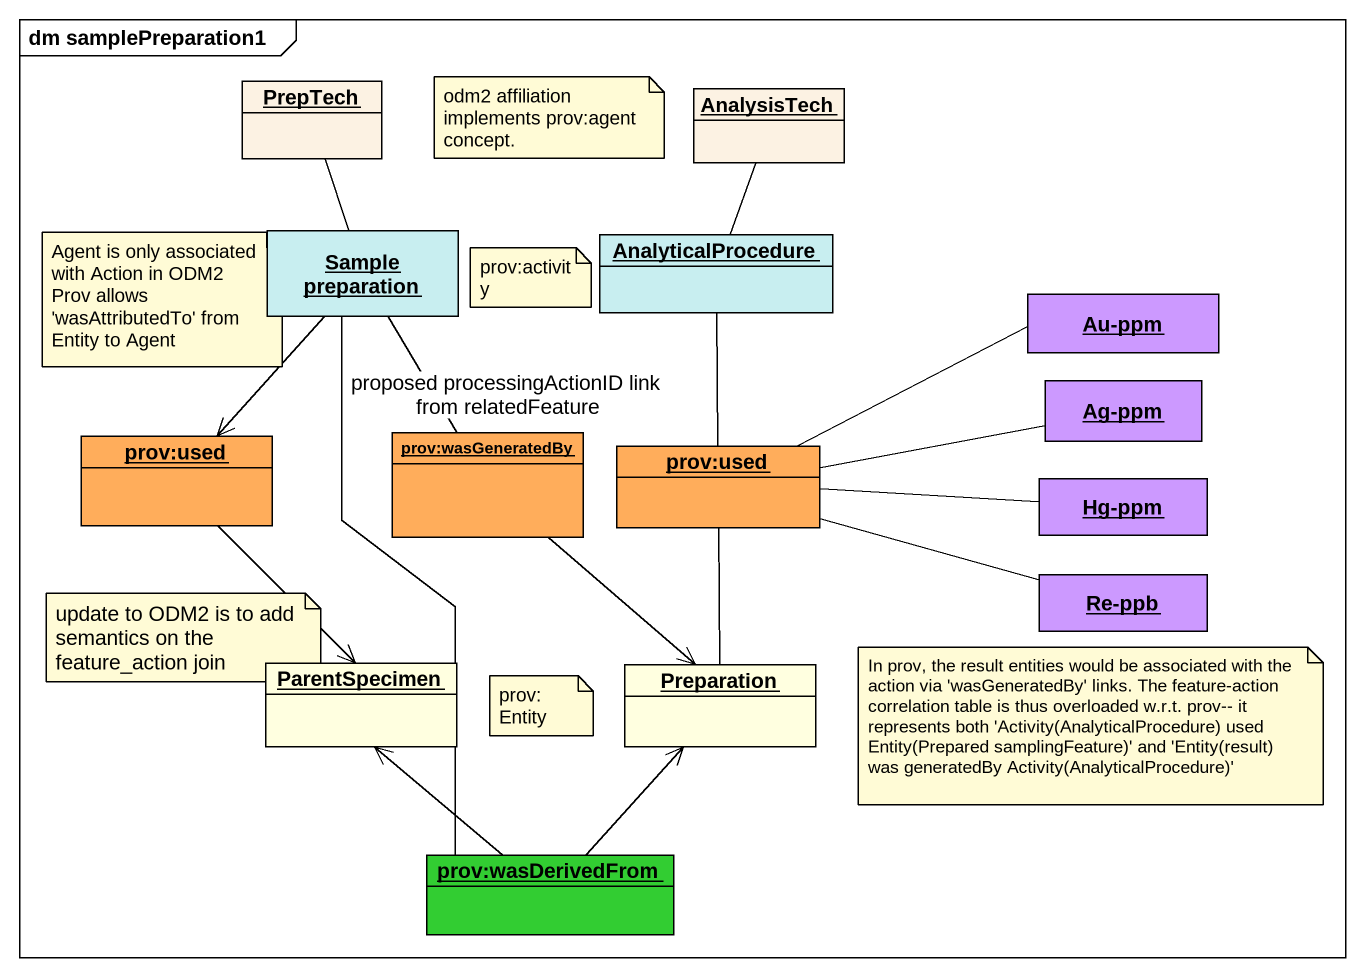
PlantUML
@startuml
mainframe dm samplePreparation1
hide circle
hide empty members
object PrepTech #FCF2E3
object AnalysisTech #FCF2E3
object "Sample preparation" as Sample_preparation #C8EEF0
object AnalyticalProcedure #C8EEF0
object "Au-ppm" as Au_ppm #CC99FF
object "prov:used" as prov_used #FFAD5B
object "prov:wasGeneratedBy" as prov_wasGeneratedBy #FFAD5B
object "prov:used" as prov_used_2 #FFAD5B
object "Ag-ppm" as Ag_ppm #CC99FF
object "Hg-ppm" as Hg_ppm #CC99FF
object "Re-ppb" as Re_ppb #CC99FF
object ParentSpecimen #FFFFE0
object Preparation #FFFFE0
object "prov:wasDerivedFrom" as prov_wasDerivedFrom #32CD32
Sample_preparation -up- PrepTech
Sample_preparation --> prov_used
Sample_preparation -- prov_wasGeneratedBy
AnalyticalProcedure -up- AnalysisTech
prov_used --> ParentSpecimen
prov_wasGeneratedBy --> Preparation
prov_used_2 -up- AnalyticalProcedure
prov_used_2 -right- Au_ppm
prov_used_2 -right- Ag_ppm
prov_used_2 -right- Hg_ppm
prov_used_2 -right- Re_ppb
prov_used_2 -- Preparation
prov_wasDerivedFrom -up- Sample_preparation : proposed processingActionID link from relatedFeature
prov_wasDerivedFrom -up-> ParentSpecimen
prov_wasDerivedFrom -up-> Preparation
note as N1
  odm2 affiliation implements prov:agent concept.
end note
note as N2
  Agent is only associated with Action in ODM2
  Prov allows 'wasAttributedTo' from Entity to Agent
end note
note as N3
  prov:activity
end note
note as N4
  update to ODM2 is to add semantics on the feature_action join
end note
note as N5
  prov:Entity
end note
note as N6
  In prov, the result entities would be associated with the action via 'wasGeneratedBy' links. The feature-action correlation table is thus overloaded w.r.t. prov-- it represents both 'Activity(AnalyticalProcedure) used Entity(Prepared samplingFeature)' and 'Entity(result) was generatedBy Activity(AnalyticalProcedure)'
end note
@enduml
